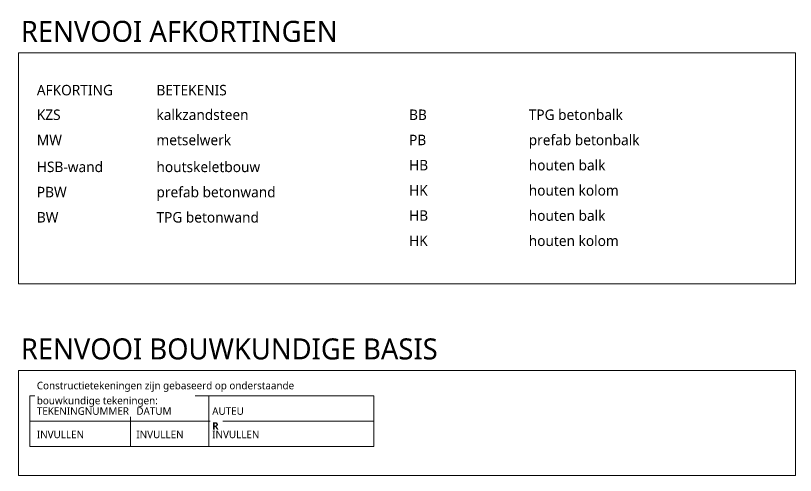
# Model space of a CAD drawing. Header units: millimetres. Extents: x 3415 to 42718, y 1442 to 14886.
# Drawn here: x 14309 to 18022, y 5446 to 7635 of the extents above; entities that cross this region are included whole.
import ezdxf

# ---------------------------------------------------------------- set-up
doc = ezdxf.new("R2010")
doc.units = ezdxf.units.MM
for name, color, linetype, lineweight in [('A-ANNO-NOTE', 131, 'Continuous', 18), ('A-DETL', 90, 'Continuous', 13), ('G-ANNO-TEXT', 231, 'Continuous', 13)]:
    doc.layers.add(name, color=color, linetype=linetype, lineweight=lineweight)
doc.styles.add('Segoe UI', font='segoeui.ttf', dxfattribs={"height": 100})
doc.styles.add('Segoe UI_1', font='segoeui.ttf', dxfattribs={"height": 50})
doc.styles.add('Segoe UI_4', font='segoeui.ttf', dxfattribs={"height": 36})
doc.styles.add('Segoe UI_B', font='segoeui.ttf', dxfattribs={"height": 36})
doc.styles.add('Segoe UI_B_2', font='segoeui.ttf', dxfattribs={"height": 50})

# ---------------------------------------------------------------- blocks, each defined once
blk = doc.blocks.new('NLRS_28_GA_renvooi - 0 RENVOOI AFKORTINGEN-5064075-M_28_01_constructierenvooi')
at = {"layer": 'A-ANNO-NOTE'}
for p, q in [((14322.2, 7457.8), (18022.2, 7457.8)), ((14322.2, 6357.8), (14322.2, 7457.8)), ((18022.2, 7457.8), (18022.2, 6357.8)), ((18022.2, 6357.8), (14322.2, 6357.8))]:
    blk.add_line(p, q, dxfattribs=at)
at = {"layer": 'A-ANNO-NOTE', "lineweight": 13, "insert": (14333.9, 7609.9), "char_height": 100, "width": 1933.67, "attachment_point": 1, "style": 'Segoe UI', "bg_fill": 3, "box_fill_scale": 1.25, "bg_fill_color": 9, "bg_fill_true_color": 13158600, "bg_fill_transparency": 0}
blk.add_mtext('RENVOOI AFKORTINGEN', dxfattribs=at)
blk = doc.blocks.new('NLRS_28_GA_renvooi - 0 RENVOOI BOUWKUNDIGE BASIS-4098898-M_28_01_constructierenvooi')
at = {"layer": 'A-ANNO-NOTE'}
for p, q in [((14322.2, 5946), (18022.2, 5946)), ((14322.2, 5446), (14322.2, 5946)), ((18022.2, 5946), (18022.2, 5446)), ((18022.2, 5446), (14322.2, 5446))]:
    blk.add_line(p, q, dxfattribs=at)
at = {"layer": 'A-ANNO-NOTE', "lineweight": 13, "insert": (14333.9, 6098.1), "char_height": 100, "width": 2526.919, "attachment_point": 1, "style": 'Segoe UI', "bg_fill": 3, "box_fill_scale": 1.25, "bg_fill_color": 9, "bg_fill_true_color": 13158600, "bg_fill_transparency": 0}
blk.add_mtext('RENVOOI BOUWKUNDIGE BASIS', dxfattribs=at)

msp = doc.modelspace()

# ---------------------------------------------------------------- linework, layer by layer
at = {"layer": 'A-DETL', "lineweight": 18}
for p, q in [((14376.6, 5824.2), (16014.1, 5824.2)), ((14376.6, 5824.2), (14376.6, 5704.2)), ((14856.6, 5824.2), (14856.6, 5704.2)), ((15229.1, 5824.2), (15229.1, 5704.2)), ((16014.1, 5824.2), (16014.1, 5704.2)), ((14376.6, 5704.2), (16014.1, 5704.2)), ((14376.6, 5704.2), (16014.1, 5704.2)), ((14376.6, 5704.2), (14376.6, 5584.2)), ((14856.6, 5704.2), (14856.6, 5584.2)), ((15229.1, 5704.2), (15229.1, 5584.2)), ((16014.1, 5704.2), (16014.1, 5584.2)), ((14376.6, 5584.2), (16014.1, 5584.2))]:
    msp.add_line(p, q, dxfattribs=at)

# ---------------------------------------------------------------- block references
at = {"layer": 'A-ANNO-NOTE', "lineweight": 13}
msp.add_blockref('NLRS_28_GA_renvooi - 0 RENVOOI AFKORTINGEN-5064075-M_28_01_constructierenvooi', (0, 0), dxfattribs=at)

# ---------------------------------------------------------------- next in the draw order: block references
msp.add_blockref('NLRS_28_GA_renvooi - 0 RENVOOI BOUWKUNDIGE BASIS-4098898-M_28_01_constructierenvooi', (0, 0), dxfattribs=at)

# ---------------------------------------------------------------- next in the draw order: texts
at = {"layer": 'G-ANNO-TEXT', "color": 39, "char_height": 50, "attachment_point": 1}
for s, insert, width, style in [('AFKORTING', (14410, 7305.1), 484.219, 'Segoe UI_B_2'), ('BETEKENIS', (14979.6, 7305.1), 436.118, 'Segoe UI_B_2'), ('KZS', (14410, 7187.9), 142.7, 'Segoe UI_1'), ('kalkzandsteen', (14979.6, 7187.9), 529.114, 'Segoe UI_1'), ('BB', (16182.6, 7187.9), 96.203, 'Segoe UI_1'), ('TPG betonbalk', (16752.3, 7187.9), 551.561, 'Segoe UI_1'), ('MW', (14410, 7067.9), 157.131, 'Segoe UI_1'), ('metselwerk ', (14979.6, 7067.9), 448.945, 'Segoe UI_1'), ('PB', (16182.6, 7067.9), 96.203, 'Segoe UI_1'), ('prefab betonbalk', (16752.3, 7067.9), 644.557, 'Segoe UI_1'), ('HB', (16182.6, 6947.9), 109.029, 'Segoe UI_1'), ('houten balk', (16752.3, 6947.9), 447.342, 'Segoe UI_1'), ('HSB-wand', (14410, 6939.8), 389.62, 'Segoe UI_1'), ('houtskeletbouw', (14979.6, 6939.8), 599.662, 'Segoe UI_1'), ('PBW', (14410, 6819.8), 176.371, 'Segoe UI_1'), ('prefab betonwand', (14979.6, 6819.8), 691.055, 'Segoe UI_1'), ('HK', (16182.6, 6827.9), 110.633, 'Segoe UI_1'), ('houten kolom', (16752.3, 6827.9), 527.51, 'Segoe UI_1'), ('BW', (14410, 6699.8), 128.27, 'Segoe UI_1'), ('TPG betonwand', (14979.6, 6699.8), 598.059, 'Segoe UI_1'), ('HB', (16182.6, 6707.9), 109.029, 'Segoe UI_1'), ('houten balk', (16752.3, 6707.9), 447.342, 'Segoe UI_1'), ('HK', (16182.6, 6587.9), 110.633, 'Segoe UI_1'), ('houten kolom', (16752.3, 6587.9), 527.51, 'Segoe UI_1')]:
    msp.add_mtext(s, dxfattribs=dict(at, insert=insert, width=width, style=style))

# ---------------------------------------------------------------- next in the draw order: texts
at = {"layer": 'G-ANNO-TEXT', "color": 7, "char_height": 36, "attachment_point": 1, "bg_fill": 3, "box_fill_scale": 1.25, "bg_fill_color": 9, "bg_fill_true_color": 13158600, "bg_fill_transparency": 0}
for s, insert, width, style in [('Constructietekeningen zijn gebaseerd op onderstaande ', (14410, 5891.8), 1595.358, 'Segoe UI_4'), ('AUTEU', (15245, 5770.4), 208.439, 'Segoe UI_B'), ('INVULLEN', (14410, 5659), 290.211, 'Segoe UI_4'), ('INVULLEN', (14884, 5659), 290.211, 'Segoe UI_4')]:
    msp.add_mtext(s, dxfattribs=dict(at, insert=insert, width=width, style=style))

# ---------------------------------------------------------------- next in the draw order: texts
for s, insert, width, style in [('bouwkundige tekeningen:', (14410, 5820.4), 743.966, 'Segoe UI_4'), ('\\fSegoe UI|b1|i0|c0|p34|;R', (15245, 5699), 41.688, 'Segoe UI_B')]:
    msp.add_mtext(s, dxfattribs=dict(at, insert=insert, width=width, style=style))

# ---------------------------------------------------------------- next in the draw order: texts
for s, insert, width, style in [('TEKENINGNUMMER', (14410, 5770.4), 609.283, 'Segoe UI_B'), ('INVULLEN', (15245, 5659), 290.211, 'Segoe UI_4')]:
    msp.add_mtext(s, dxfattribs=dict(at, insert=insert, width=width, style=style))

# ---------------------------------------------------------------- next in the draw order: texts
at = {"layer": 'G-ANNO-TEXT', "color": 7, "insert": (14884, 5770.4), "char_height": 36, "width": 237.299, "attachment_point": 1, "style": 'Segoe UI_B', "bg_fill": 3, "box_fill_scale": 1.25, "bg_fill_color": 9, "bg_fill_true_color": 13158600, "bg_fill_transparency": 0}
msp.add_mtext('DATUM', dxfattribs=at)

doc.saveas('drawing.dxf')
